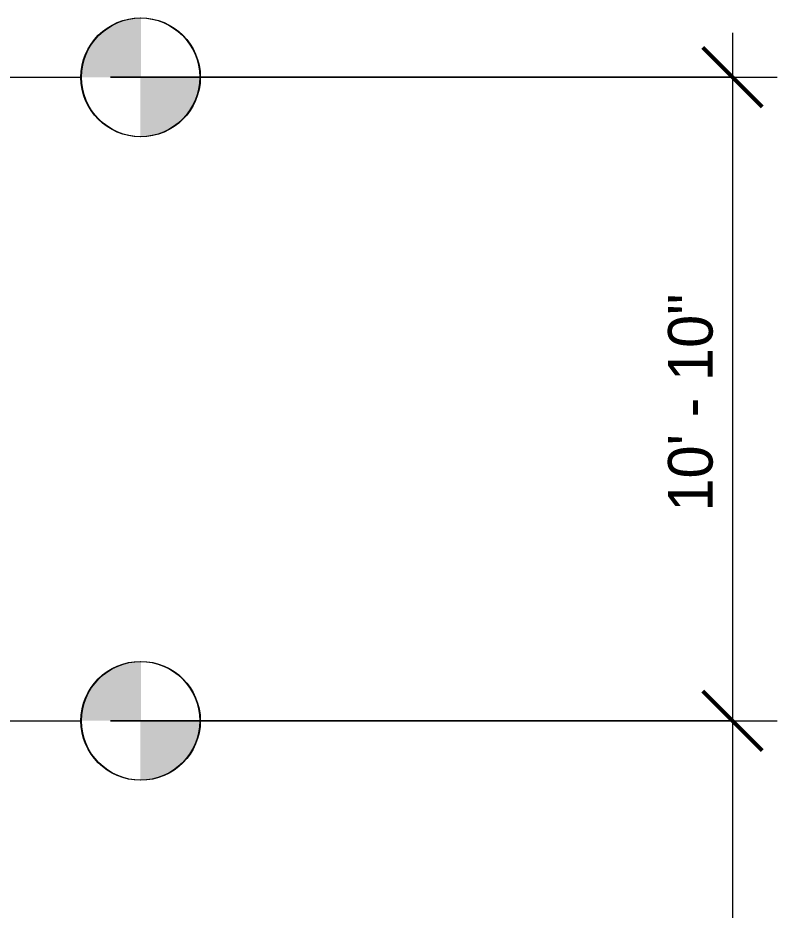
# Model space of a CAD drawing. Header units: inches. Extents: x -4169 to 1833, y -300 to 585.
# Drawn here: x -1826.9 to -1673.6, y 229.7 to 410 of the extents above; entities that cross this region are included whole.
import ezdxf

# ---------------------------------------------------------------- set-up
doc = ezdxf.new("R2010")
doc.units = ezdxf.units.IN
doc.header["$MEASUREMENT"] = 0
doc.linetypes.add('Grid Line 1_2_', pattern=[0.875, 0.5, -0.125, 0.125, -0.125])
for name, color, linetype, lineweight in [('0-1', 7, 'Continuous', 5), ('0-3', 191, 'Continuous', 5), ('0-5', 165, 'Continuous', 5), ('A-ANNO-DIMS', 211, 'Continuous', 9), ('A-ANNO-DIMS-96', 211, 'Continuous', 9), ('A-FLOR-LEVL', 51, 'Continuous', 9), ('A-FLOR-LEVL-1', 51, 'Grid Line 1_2_', 9), ('A-FLOR-LEVL-2', 254, 'Continuous', 9), ('A-FLOR-LEVL-3', 147, 'Continuous', 9)]:
    doc.layers.add(name, color=color, linetype=linetype, lineweight=lineweight)
doc.styles.add('Century Gothic', font='ufonts.com_century-gothic.ttf', dxfattribs={"height": 9})
doc.dimstyles.new('OD__1_8__Tol__', dxfattribs={"dimscale": 12, "dimtxt": 9.397514, "dimasz": 1, "dimexe": 0.75, "dimexo": 0.5, "dimgap": 0.125, "dimtad": 1, "dimdec": 3, "dimrnd": 0.125, "dimzin": 3, "dimdsep": 46, "dimlunit": 4, "dimtxsty": 'Century Gothic', "dimblk1": 'OBLIQUE', "dimblk2": 'OBLIQUE', "dimsah": 1, "dimcen": 0.09, "dimdle": 0.75, "dimazin": 0, "dimtfac": 1, "dimtdec": 4, "dimtix": 1, "dimtmove": 0, "dimatfit": 3, "dimfxl": 1, "dimtvp": 1, "dimtfill": 1, "dimfrac": 2, "dimtolj": 1, "dimtzin": 0, "dimarcsym": 2})

# ---------------------------------------------------------------- blocks, each defined once
blk = doc.blocks.new('Level - Level Head - Circle-V179-BUILDING SECTION - NORTH_SOUTH THRU PARKING RAMP - LOOKING WEST')
at = {"layer": 'A-FLOR-LEVL'}
h = blk.add_hatch(color=256, dxfattribs=at)
edge = h.paths.add_edge_path(flags=0)
edge.add_line((-1802.21, 0), (-1814.21, 0))
edge.add_arc((-1802.21, 0), 12, 90, 180, ccw=False)
edge.add_line((-1802.21, 12), (-1802.21, 0))
h = blk.add_hatch(color=256, dxfattribs=at)
edge = h.paths.add_edge_path(flags=0)
edge.add_line((-1802.21, -12), (-1802.21, 0))
edge.add_line((-1802.21, 0), (-1790.21, 0))
edge.add_arc((-1802.21, 0), 12, 270, 360, ccw=False)
at = {"layer": 'A-FLOR-LEVL-2'}
blk.add_circle((-1802.21, 0), 12, dxfattribs=at)
blk = doc.blocks.new('CTR - 2nd Phase_rvt-1-BUILDING SECTION - NORTH_SOUTH THRU PARKING RAMP - LOOKING WEST')
at = {"layer": 'A-FLOR-LEVL-1'}
for p, q in [((-4168.71, 398), (-1814.21, 398)), ((-4168.71, 268), (-1814.21, 268))]:
    blk.add_line(p, q, dxfattribs=at)
at = {"layer": '0-3'}
for p in [(0, 398), (0, 268)]:
    blk.add_blockref('Level - Level Head - Circle-V179-BUILDING SECTION - NORTH_SOUTH THRU PARKING RAMP - LOOKING WEST', p, dxfattribs=at)
blk = doc.blocks.new('Level - Level Head - Circle-V180-BUILDING SECTION - NORTH_SOUTH THRU PARKING RAMP - LOOKING WEST')
at = {"layer": 'A-FLOR-LEVL'}
h = blk.add_hatch(color=256, dxfattribs=at)
edge = h.paths.add_edge_path(flags=0)
edge.add_line((-1802.21, 0), (-1814.21, 0))
edge.add_arc((-1802.21, 0), 12, 90, 180, ccw=False)
edge.add_line((-1802.21, 12), (-1802.21, 0))
h = blk.add_hatch(color=256, dxfattribs=at)
edge = h.paths.add_edge_path(flags=0)
edge.add_line((-1802.21, -12), (-1802.21, 0))
edge.add_line((-1802.21, 0), (-1790.21, 0))
edge.add_arc((-1802.21, 0), 12, 270, 360, ccw=False)
at = {"layer": 'A-FLOR-LEVL-3'}
blk.add_circle((-1802.21, 0), 12, dxfattribs=at)
blk = doc.blocks.new('CTR - 1st Phase - Common Walls_rvt-1-BUILDING SECTION - NORTH_SOUTH THRU PARKING RAMP - LOOKING WEST')
at = {"layer": 'A-FLOR-LEVL-1'}
for p, q in [((-4168.71, 398), (-1814.21, 398)), ((-4168.71, 268), (-1814.21, 268))]:
    blk.add_line(p, q, dxfattribs=at)
at = {"layer": '0-5'}
for p in [(0, 398), (0, 268)]:
    blk.add_blockref('Level - Level Head - Circle-V180-BUILDING SECTION - NORTH_SOUTH THRU PARKING RAMP - LOOKING WEST', p, dxfattribs=at)
blk = doc.blocks.new('Level - Level Head - Circle-50818-BUILDING SECTION - NORTH_SOUTH THRU PARKING RAMP - LOOKING WEST')
at = {"layer": 'A-FLOR-LEVL'}
h = blk.add_hatch(color=256, dxfattribs=at)
edge = h.paths.add_edge_path(flags=0)
edge.add_line((-1802.1, 0), (-1814.1, 0))
edge.add_arc((-1802.1, 0), 12, 90, 180, ccw=False)
edge.add_line((-1802.1, 12), (-1802.1, 0))
h = blk.add_hatch(color=256, dxfattribs=at)
edge = h.paths.add_edge_path(flags=0)
edge.add_line((-1802.1, -12), (-1802.1, 0))
edge.add_line((-1802.1, 0), (-1790.1, 0))
edge.add_arc((-1802.1, 0), 12, 270, 360, ccw=False)
blk.add_circle((-1802.1, 0), 12, dxfattribs=at)
blk = doc.blocks.new('DIMBLOCK3-BUILDING SECTION - NORTH_SOUTH THRU PARKING RAMP - LOOKING WEST')
at = {"layer": 'A-ANNO-DIMS-96'}
for p, q in [((-1682.62, 407), (-1682.62, 268)), ((-1808.21, 398), (-1673.62, 398)), ((-1682.62, 398), (-1808.21, 398)), ((-1808.21, 268), (-1673.62, 268)), ((-1682.62, 268), (-1808.21, 268))]:
    blk.add_line(p, q, dxfattribs=at)
at = {"layer": 'A-ANNO-DIMS-96', "lineweight": 50}
for p, q in [((-1682.62, 398), (-1688.62, 404)), ((-1682.62, 398), (-1676.62, 392)), ((-1682.62, 268), (-1688.62, 274)), ((-1682.62, 268), (-1676.62, 262))]:
    blk.add_line(p, q, dxfattribs=at)
at = {"layer": 'A-ANNO-DIMS-96', "color": 0, "insert": (-1695.65, 310.25), "char_height": 9, "width": 54.5951, "attachment_point": 1, "rotation": 90, "line_spacing_factor": 0.984502, "style": 'Century Gothic', "bg_fill": 3, "box_fill_scale": 1.25, "bg_fill_color": 256, "bg_fill_true_color": 13158600, "bg_fill_transparency": 0}
blk.add_mtext('10\' - 10"', dxfattribs=at)
blk = doc.blocks.new('_Oblique')
at = {"color": 0, "linetype": 'ByBlock', "lineweight": -2}
blk.add_line((-0.5, -0.5), (0.5, 0.5), dxfattribs=at)
blk = doc.blocks.new('DIMBLOCK4-BUILDING SECTION - NORTH_SOUTH THRU PARKING RAMP - LOOKING WEST')
at = {"layer": 'A-ANNO-DIMS-96', "lineweight": 50}
for p, q in [((-1682.62, 268), (-1688.62, 274)), ((-1682.62, 268), (-1676.62, 262)), ((-1682.62, 136), (-1688.62, 142)), ((-1682.62, 136), (-1676.62, 130))]:
    blk.add_line(p, q, dxfattribs=at)
at = {"layer": 'A-ANNO-DIMS-96'}
for p, q in [((-1808.21, 268), (-1673.62, 268)), ((-1682.62, 268), (-1808.21, 268)), ((-1682.62, 268), (-1682.62, 136)), ((-1808.21, 136), (-1673.62, 136)), ((-1682.62, 136), (-1808.21, 136))]:
    blk.add_line(p, q, dxfattribs=at)
at = {"layer": 'A-ANNO-DIMS-96', "color": 0, "insert": (-1695.65, 182.76), "char_height": 9, "width": 46.1821, "attachment_point": 1, "rotation": 90, "line_spacing_factor": 0.984502, "style": 'Century Gothic', "bg_fill": 3, "box_fill_scale": 1.25, "bg_fill_color": 256, "bg_fill_true_color": 13158600, "bg_fill_transparency": 0}
blk.add_mtext('11\' - 0"', dxfattribs=at)

msp = doc.modelspace()

# ---------------------------------------------------------------- linework, layer by layer
at = {"layer": 'A-FLOR-LEVL-1'}
for p, q in [((-4167.9645, 398), (-1814.099, 398)), ((-4167.9645, 268), (-1814.099, 268))]:
    msp.add_line(p, q, dxfattribs=at)

# ---------------------------------------------------------------- block references
at = {"layer": '0-1'}
for name in ['CTR - 2nd Phase_rvt-1-BUILDING SECTION - NORTH_SOUTH THRU PARKING RAMP - LOOKING WEST', 'CTR - 1st Phase - Common Walls_rvt-1-BUILDING SECTION - NORTH_SOUTH THRU PARKING RAMP - LOOKING WEST']:
    msp.add_blockref(name, (0, 0), dxfattribs=at)
at = {"layer": 'A-FLOR-LEVL'}
for p in [(0, 398), (0, 268)]:
    msp.add_blockref('Level - Level Head - Circle-50818-BUILDING SECTION - NORTH_SOUTH THRU PARKING RAMP - LOOKING WEST', p, dxfattribs=at)

# ---------------------------------------------------------------- next in the draw order: dimensions: what is measured, and where the dimension line sits
at = {"layer": 'A-ANNO-DIMS'}
dim = msp.add_linear_dim(base=(-1682.616, 268), p1=(-1814.2064, 398), p2=(-1814.2064, 268), angle=90, dimstyle='OD__1_8__Tol__', override={"dimpost": '<>', "dimfxl": 130}, dxfattribs=at)
dim.commit()
dim.dimension.update_dxf_attribs({"geometry": 'DIMBLOCK3-BUILDING SECTION - NORTH_SOUTH THRU PARKING RAMP - LOOKING WEST', "text_midpoint": (-1688.8424, 333)})

# ---------------------------------------------------------------- next in the draw order: dimensions: what is measured, and where the dimension line sits
dim = msp.add_linear_dim(base=(-1682.616, 136), p1=(-1814.2064, 268), p2=(-1814.2064, 136), angle=90, dimstyle='OD__1_8__Tol__', override={"dimpost": '<>', "dimfxl": 132}, dxfattribs=at)
dim.commit()
dim.dimension.update_dxf_attribs({"geometry": 'DIMBLOCK4-BUILDING SECTION - NORTH_SOUTH THRU PARKING RAMP - LOOKING WEST', "text_midpoint": (-1688.8424, 202)})

doc.saveas('drawing.dxf')
